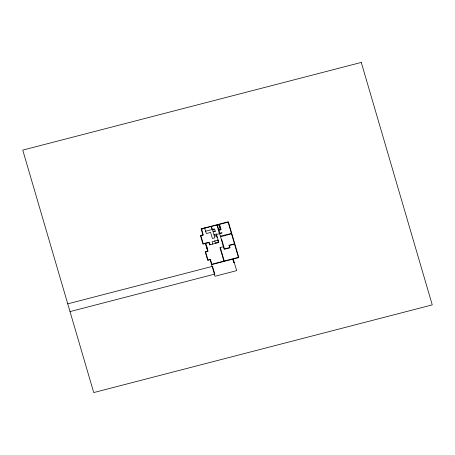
<?xml version="1.0" encoding="UTF-8"?>
<svg xmlns="http://www.w3.org/2000/svg" width="455" height="455" viewBox="0 0 455 455"><rect width="100%" height="100%" fill="white"/><g stroke="black" fill="none" stroke-linecap="round" stroke-linejoin="round"><path stroke-width="0.68" d="M213.156 229.678L213.884 228.882L214.942 229.218L214.214 230.014L213.162 229.621M201.559 229.019L219.196 224.48L220.652 229.456L218.383 230.048M201.576 229.132L204.722 228.319M205.575 231.225L212.036 229.548L211.16 226.562M220.351 236.139L231.402 233.455L228.103 222.176L219.543 224.389L221.096 229.701L219.003 230.241L219.873 233.227L221.972 232.687L222.068 233.017L216.478 234.467L218.838 242.509L209.579 244.909L208.896 242.589L205.757 243.402L206.433 245.723M217.28 237.203L216.933 237.294L216.483 235.758L215.215 236.088L214.862 234.882L214.032 235.099L214.834 237.834L212.388 238.471L210.619 232.414L206.337 233.523L204.602 227.904M220.538 236.776L231.498 233.785L234.439 243.823L228.939 245.251L229.616 247.571L224.463 248.908L221.613 239.176L221.267 239.262M214.84 241.048L212.098 241.759L212.781 244.079M217.808 240.28L218.155 240.189M206.087 245.814L206.524 245.711L207.395 248.686L206.962 248.8M211.598 264.645L238.847 257.587L228.353 221.75L201.11 228.808L202.879 234.865L200.433 235.497L202.958 244.125L205.404 243.493L207.639 251.12L205.194 251.757L207.719 260.385L210.164 259.748L214.999 276.253L236.657 270.645L233.256 259.031M233.472 259.765L233.034 259.879L233.819 262.558L234.251 262.444M233.034 259.89L233.933 262.512M67.755 303.838L212.565 266.334L214.828 274.081L70.019 311.59M219.623 233.654L223.433 246.673L219.941 247.577L223.9 261.102L211.848 264.219L210.415 259.327L207.975 259.959L205.643 251.996L208.089 251.365L207.309 248.709M223.331 246.701L224.213 249.329L230.065 247.816L229.383 245.49L234.535 244.159L238.397 257.342L224.252 261.011L220.391 247.821L220.709 247.378M216.921 225.071L219.361 233.716M216.739 234.399L216.313 233.887L213.935 234.769L213.065 231.783L215.579 231.396L215.585 230.77L212.968 231.447L211.507 226.471M210.159 244.762L209.152 242.162L203.214 243.704L200.882 235.741L203.328 235.104L201.457 228.717M206.405 245.745L207.275 248.709M217.666 225.362L217.649 225.521A17.7 16.892 3.9 0 0 218.81 229.4L220.095 229.064A17.7 16.892 3.9 0 0 218.997 225.168L218.764 225.003A3.555 3.39 3.9 0 0 218.263 225.1A3.794 3.617 3.9 0 0 217.763 225.265L217.666 225.362M361.27 62.432L22.75 150.116L93.73 392.568L432.25 304.884L361.27 62.432M217.757 240.115L214.788 240.883L215.42 243.038L218.389 242.27L217.757 240.115"/></g></svg>
